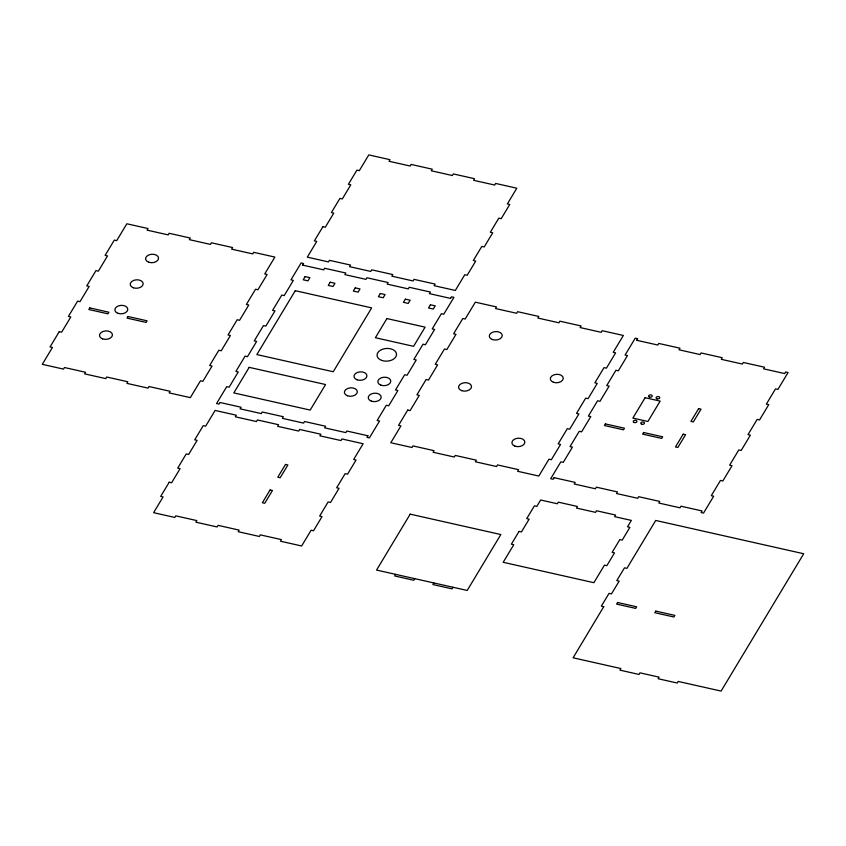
<?xml version="1.0" encoding="UTF-8"?>
<svg xmlns="http://www.w3.org/2000/svg" width="846" height="846" viewBox="0 0 846 846"><rect width="100%" height="100%" fill="white"/><g stroke="black" fill="none" stroke-linecap="round" stroke-linejoin="round"><path stroke-width="1.27" d="M302.593 265.105L303.555 263.508L301.123 262.958L290.961 279.846L293.351 280.386L284.193 295.614L281.803 295.074L272.602 310.366L274.992 310.905L265.834 326.133L263.444 325.604L254.255 340.896L256.634 341.424L247.476 356.663L245.086 356.124L235.897 371.415L238.276 371.954L229.118 387.182L226.739 386.643L216.576 403.531L219.008 404.081L219.971 402.485L241.068 407.233L240.105 408.83L261.287 413.588L262.249 411.991L283.347 416.74L282.384 418.336L303.577 423.106L304.539 421.509L325.625 426.247L324.674 427.854L345.855 432.613L346.818 431.016L367.957 435.775M367.915 435.764L366.953 437.361L369.385 437.911L379.547 421.022L377.157 420.483L386.315 405.255L388.705 405.794L397.895 390.503L395.516 389.964L404.674 374.736L407.053 375.264L416.253 359.973L413.863 359.444L423.032 344.206L425.411 344.745L434.611 329.454L432.221 328.914L441.379 313.686L443.769 314.226L453.932 297.337L451.5 296.787L450.537 298.384M395.664 574.36L394.701 575.957L413.8 580.261L414.752 578.664M433.85 582.957L432.888 584.554L451.986 588.848L452.948 587.251M554.109 477.673L553.147 479.27L550.714 478.72L560.866 461.831L563.256 462.371L572.414 447.132L570.024 446.603L579.224 431.312L581.614 431.841L590.772 416.613L588.382 416.073L597.583 400.782L599.973 401.321L609.131 386.093L606.741 385.554L615.941 370.262L618.32 370.802L627.489 355.574L625.099 355.034L635.251 338.146L637.683 338.696L636.731 340.293M302.54 265.094L323.69 269.853L324.642 268.256L345.834 273.025L344.872 274.622L365.969 279.36L366.931 277.763L388.113 282.532L387.161 284.129L408.248 288.877L409.21 287.28L430.403 292.05L429.44 293.647L450.58 298.395M636.678 340.282L657.818 345.041L658.78 343.444L679.973 348.203L679.01 349.8L700.107 354.548L701.07 352.951L722.251 357.721L721.289 359.317L742.386 364.066L743.348 362.469L764.53 367.227L763.578 368.824L784.718 373.583L785.627 371.976L788.06 372.526L777.908 389.414L775.518 388.874L766.36 404.102L768.75 404.642L759.549 419.933L757.159 419.394L748.001 434.622L750.391 435.161L741.191 450.453L738.812 449.913L729.643 465.152L732.033 465.681L722.833 480.972L720.454 480.443L711.296 495.671L713.675 496.211L703.523 513.099L701.091 512.549L702.053 510.952L680.956 506.204L679.994 507.801L658.801 503.032L659.764 501.435L638.667 496.697L637.715 498.294L616.523 493.525L617.485 491.928L596.388 487.18L595.425 488.777L574.244 484.007L575.206 482.41L554.056 477.662M603.737 606.667L573.112 657.797L620.901 668.552L619.938 670.148L639.026 674.442L639.988 672.845L659.087 677.138L658.125 678.735L677.223 683.029L678.185 681.432L721.099 691.087L803.7 553.749L655.713 520.449L626.897 568.364L624.507 567.825L616.787 580.589L619.177 581.128L611.457 593.903L609.067 593.363L601.347 606.127L603.737 606.667M59.252 331.653L50.051 346.945L52.441 347.484L42.3 364.34L63.492 369.11L64.444 367.513L85.541 372.261L84.579 373.858L105.771 378.617L106.733 377.02L127.831 381.768L126.868 383.365L148.05 388.134L149.012 386.537L170.109 391.286L169.147 392.882L190.339 397.641L200.47 380.785L202.86 381.324L212.06 366.032L209.671 365.493L218.828 350.265L221.218 350.804L230.408 335.513L228.029 334.974L237.187 319.746L239.577 320.285L248.766 304.994L246.387 304.454L255.545 289.226L257.924 289.766L267.125 274.474L264.735 273.935L274.876 257.078L253.694 252.309L252.732 253.906L231.635 249.158L232.597 247.561L211.405 242.791L210.443 244.399L189.356 239.651L190.308 238.054L169.126 233.285L168.164 234.881L147.067 230.133L148.029 228.536L126.847 223.778L116.706 240.634L114.316 240.095L105.116 255.386L107.505 255.926L98.348 271.154L95.958 270.614L86.768 285.906L89.147 286.445L79.989 301.673L77.599 301.134L68.41 316.425L70.8 316.964L61.631 332.192L59.252 331.653M89.803 307.923L88.841 309.52L107.939 313.824L108.901 312.227L89.803 307.923M128 316.52L127.037 318.117L146.125 322.411L147.088 320.814L128 316.52M169.221 482.22L160.698 496.401L163.088 496.94L153.612 512.676L174.805 517.445L175.767 515.849L196.864 520.597L195.902 522.194L217.084 526.952L218.046 525.355L239.143 530.104L238.181 531.7L259.373 536.47L260.335 534.873L281.422 539.621L280.47 541.218L301.652 545.977L311.117 530.241L313.506 530.77L322.03 516.599L319.651 516.06L328.132 501.942L330.522 502.482L339.045 488.311L336.655 487.772L345.147 473.654L347.537 474.194L356.06 460.023L353.67 459.484L363.146 443.738L341.953 438.968L340.991 440.565L319.904 435.827L320.856 434.231L299.674 429.461L298.712 431.058L277.615 426.31L278.577 424.713L257.396 419.944L256.433 421.541L235.336 416.803L236.298 415.206L215.106 410.437L205.641 426.183L203.252 425.644L194.728 439.814L197.118 440.354L188.626 454.471L186.236 453.932L177.713 468.113L180.103 468.642L171.611 482.759L169.221 482.22M322.908 226.696L314.374 240.867L316.764 241.406L307.299 257.152L328.481 261.922L329.443 260.325L350.54 265.062L349.578 266.659L370.77 271.429L371.732 269.832L392.819 274.58L391.867 276.177L413.049 280.946L414.011 279.349L435.108 284.087L434.146 285.684L455.328 290.453L464.803 274.707L467.182 275.246L475.716 261.076L473.326 260.536L481.818 246.419L484.198 246.958L492.732 232.777L490.342 232.248L498.833 218.131L501.213 218.67L509.736 204.489L507.357 203.949L516.821 188.214L495.64 183.445L494.677 185.041L473.58 180.293L474.543 178.696L453.35 173.938L452.388 175.534L431.301 170.786L432.253 169.189L411.071 164.42L410.109 166.017L389.012 161.269L389.974 159.672L368.793 154.913L359.317 170.649L356.938 170.12L348.404 184.291L350.794 184.83L342.302 198.947L339.923 198.408L331.389 212.579L333.779 213.118L325.287 227.236L322.908 226.696M249.179 367.354L233.813 392.904L310.186 410.088L325.562 384.539L249.179 367.354M295.275 290.696L256.856 354.569L333.239 371.754L371.658 307.881L295.275 290.696M305.12 276.589L303.196 279.783L307.976 280.851L309.89 277.657L305.12 276.589M330.183 282.226L328.259 285.419L333.038 286.498L334.953 283.304L330.183 282.226M355.246 287.862L353.321 291.056L358.101 292.134L360.015 288.941L355.246 287.862M380.309 293.499L378.384 296.692L383.164 297.771L385.078 294.577L380.309 293.499M386.918 318.561L375.391 337.723L413.578 346.321L425.104 327.148L386.918 318.561M405.371 299.146L403.447 302.339L408.216 303.407L410.141 300.214L405.371 299.146M430.434 304.782L428.51 307.976L433.279 309.044L435.204 305.85L430.434 304.782M407.74 410.056L398.54 425.348L400.93 425.887L390.789 442.744L411.981 447.502L412.933 445.905L434.03 450.654L433.067 452.25L454.26 457.02L455.222 455.423L476.319 460.171L475.357 461.768L496.539 466.527L497.501 464.93L518.598 469.678L517.636 471.275L538.828 476.044L548.959 459.188L551.349 459.727L560.549 444.436L558.159 443.896L567.317 428.668L569.707 429.197L578.897 413.906L576.517 413.377L585.675 398.138L588.065 398.678L597.255 383.386L594.875 382.847L604.033 367.619L606.413 368.158L615.613 352.867L613.223 352.327L623.365 335.471L602.183 330.701L601.22 332.309L580.123 327.561L581.086 325.964L559.893 321.194L558.931 322.791L537.845 318.043L538.796 316.446L517.615 311.688L516.652 313.284L495.555 308.536L496.517 306.939L475.336 302.17L465.194 319.027L462.804 318.487L453.615 333.779L455.994 334.318L446.836 349.546L444.446 349.017L435.256 364.309L437.636 364.838L428.478 380.065L426.098 379.537L416.898 394.828L419.288 395.357L410.12 410.596L407.74 410.056M410.194 514.157L376.565 570.067L467.204 590.455L500.832 534.545L410.194 514.157M519.053 531.415L511.365 544.19L513.755 544.718L503.19 562.294L593.892 582.693L604.456 565.128L606.836 565.667L614.524 552.893L612.134 552.353L619.822 539.579L622.212 540.108L629.889 527.333L627.51 526.804L631.349 520.406L614.64 516.652L615.602 515.055L596.504 510.762L595.542 512.359L576.454 508.065L577.406 506.468L558.318 502.164L557.355 503.761L540.647 500.007L536.808 506.394L534.418 505.855L526.73 518.63L529.12 519.169L521.432 531.944L519.053 531.415M605.376 423.909L604.414 425.506L623.513 429.81L624.475 428.213L605.376 423.909M645.117 397.715L632.861 418.093L647.899 421.477L660.155 401.099L645.117 397.715M643.573 432.507L642.611 434.104L661.699 438.397L662.661 436.8L643.573 432.507M617.58 602.511L616.618 604.107L635.706 608.401L636.668 606.804L617.58 602.511M655.766 611.108L654.804 612.705L673.902 616.998L674.865 615.402L655.766 611.108M270.075 489.971L262.355 502.736L264.735 503.275L272.454 490.511L270.075 489.971M285.514 464.433L277.795 477.197L280.174 477.736L287.894 464.972L285.514 464.433M683.198 434.167L675.478 446.931L677.868 447.471L685.588 434.707L683.198 434.167M698.637 408.629L690.918 421.393L693.308 421.932L701.027 409.168L698.637 408.629M357.075 379.812A6.493 4.23 -3.8 0 0 366.942 375.931A6.493 4.23 -3.8 0 0 357.361 372.462A6.493 4.23 -3.8 0 0 357.075 379.812M380.943 385.184A6.493 4.23 -3.8 0 0 390.81 381.303A6.493 4.23 -3.8 0 0 381.229 377.834A6.493 4.23 -3.8 0 0 380.943 385.184M347.473 395.78A6.493 4.23 -3.8 0 0 357.34 391.899A6.493 4.23 -3.8 0 0 347.759 388.43A6.493 4.23 -3.8 0 0 347.473 395.78M371.341 401.152A6.493 4.23 -3.8 0 0 381.208 397.271A6.493 4.23 -3.8 0 0 371.627 393.802A6.493 4.23 -3.8 0 0 371.341 401.152M381.726 360.417A9.74 6.345 -3.8 0 0 396.52 354.59A9.74 6.345 -3.8 0 0 382.159 349.387A9.74 6.345 -3.8 0 0 381.726 360.417M492.393 339.542A6.493 4.23 -3.8 0 0 502.26 335.661A6.493 4.23 -3.8 0 0 492.679 332.192A6.493 4.23 -3.8 0 0 492.393 339.542M461.662 390.651A6.493 4.23 -3.8 0 0 471.529 386.77A6.493 4.23 -3.8 0 0 461.948 383.301A6.493 4.23 -3.8 0 0 461.662 390.651M514.992 446.159A6.493 4.23 -3.8 0 0 524.858 442.278A6.493 4.23 -3.8 0 0 515.277 438.81A6.493 4.23 -3.8 0 0 514.992 446.159M553.411 382.276A6.493 4.23 -3.8 0 0 563.277 378.395A6.493 4.23 -3.8 0 0 553.696 374.926A6.493 4.23 -3.8 0 0 553.411 382.276M649.432 397.102A1.819 1.184 -3.8 0 0 652.203 396.013A1.819 1.184 -3.8 0 0 649.517 395.04A1.819 1.184 -3.8 0 0 649.432 397.102M656.961 398.794A1.819 1.184 -3.8 0 0 659.732 397.705A1.819 1.184 -3.8 0 0 657.035 396.732A1.819 1.184 -3.8 0 0 656.961 398.794M641.68 424.195A1.819 1.184 -3.8 0 0 644.451 423.106A1.819 1.184 -3.8 0 0 641.765 422.133A1.819 1.184 -3.8 0 0 641.68 424.195M634.162 422.503A1.819 1.184 -3.8 0 0 636.932 421.414A1.819 1.184 -3.8 0 0 634.236 420.43A1.819 1.184 -3.8 0 0 634.162 422.503M133.308 287.767A6.493 4.23 -3.8 0 0 143.175 283.886A6.493 4.23 -3.8 0 0 133.605 280.417A6.493 4.23 -3.8 0 0 133.308 287.767M148.685 262.218A6.493 4.23 -3.8 0 0 158.551 258.337A6.493 4.23 -3.8 0 0 148.97 254.868A6.493 4.23 -3.8 0 0 148.685 262.218M117.943 313.327A6.493 4.23 -3.8 0 0 127.809 309.446A6.493 4.23 -3.8 0 0 118.229 305.977A6.493 4.23 -3.8 0 0 117.943 313.327M102.578 338.876A6.493 4.23 -3.8 0 0 112.444 334.995A6.493 4.23 -3.8 0 0 102.863 331.526A6.493 4.23 -3.8 0 0 102.578 338.876"/></g></svg>
